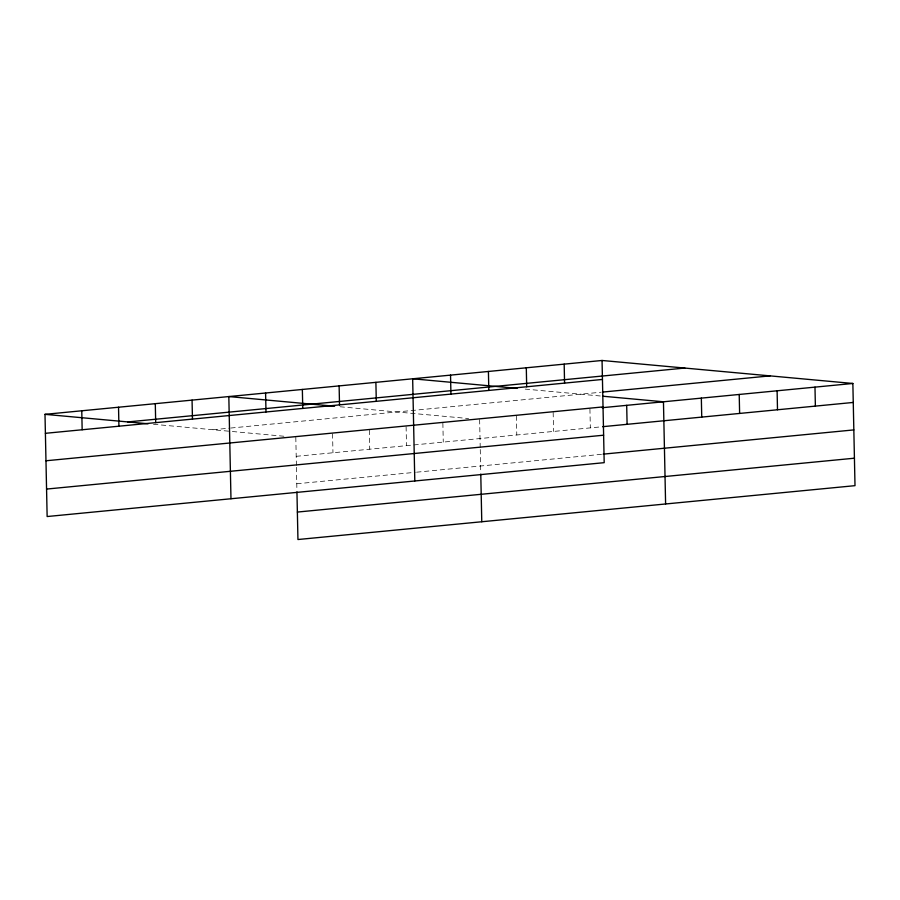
<?xml version="1.0" encoding="UTF-8"?>
<svg xmlns="http://www.w3.org/2000/svg" width="900" height="900" viewBox="0 0 900 900"><rect width="100%" height="100%" fill="white"/><g stroke="black" fill="none" stroke-linecap="round" stroke-linejoin="round"><path stroke-width="0.67" stroke-dasharray="4.5 3.38" d="M213.041 429.75L229.376 428.164M230.737 428.04L600.986 392.231M296.201 456.322L601.222 426.825M296.775 483.772L415.249 472.32M416.61 472.185L601.796 454.286M525.195 389.104L601.391 396.09M340.02 406.755L468.596 418.545M153.484 424.282L230.974 431.392M232.346 431.516L284.771 436.32M589.928 408.892L590.332 427.871M553.163 412.447L553.556 431.426M516.398 416.002L516.791 434.981M479.632 419.558L480.229 448.155M480.262 449.527L480.746 472.736M442.868 423.113L443.261 442.091M406.103 426.668L406.496 445.646M369.338 430.223L369.731 449.201M332.572 433.777L332.966 452.767M295.808 437.332L296.404 465.93M296.438 467.303L296.921 490.511"/><path stroke-width="1.35" d="M602.055 360.473L604.192 462.668L47.137 516.533L45 414.338L602.055 360.473L852.863 383.468L855 485.662L297.945 539.528L296.944 491.861M127.766 421.931L684.821 368.055M45.394 433.316L602.449 379.451M602.336 392.096L770.096 375.874M45.968 460.777L603.023 406.912M602.19 407.711L852.863 383.468M602.584 426.69L853.256 402.446M46.564 489.071L603.619 435.206M603.158 454.151L853.83 429.907M297.371 512.066L854.426 458.201M517.084 388.361L412.661 378.787L414.799 480.983M602.764 396.214L663.457 401.782L665.606 503.978M334.609 406.26L228.825 396.562L230.974 498.757M45 414.338L148.072 423.787M814.984 387.135L815.377 406.114M777.105 390.791L777.499 409.77M739.215 394.459L739.62 413.438M701.336 398.115L701.741 417.105M626.692 405.338L627.097 424.316M564.176 364.129L564.57 383.119M526.298 367.796L526.691 386.775M488.419 371.464L488.812 390.442M480.78 474.086L481.77 521.752M450.54 375.12L450.934 394.099M375.896 382.343L376.29 401.321M339.12 385.897L339.525 404.876M302.355 389.452L302.76 408.431M265.59 393.007L265.995 411.986M192.06 400.118L192.465 419.096M155.295 403.673L155.7 422.651M118.53 407.228L118.924 426.206M81.765 410.782L82.159 429.761"/></g></svg>
